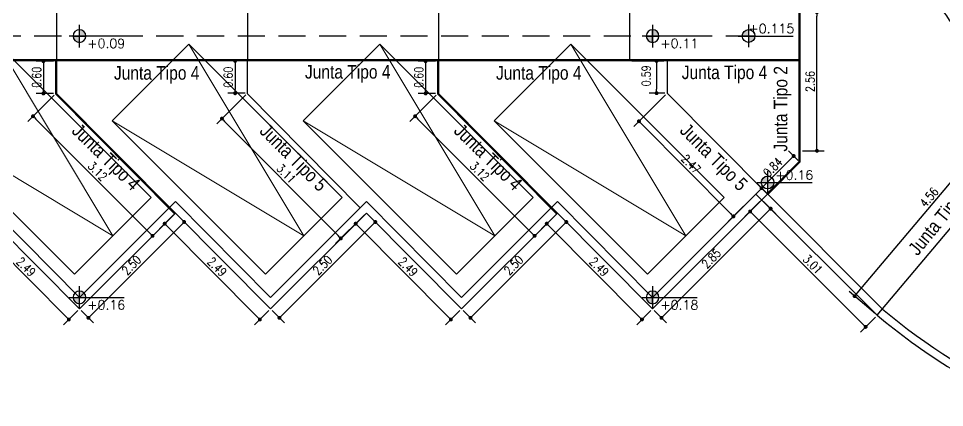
# Model space of a CAD drawing. Header units: millimetres. Extents: x 28448 to 57563, y -116865 to -58388.
# Drawn here: x 28757.34 to 28774.42, y -58468.21 to -58461.04 of the extents above; entities that cross this region are included whole.
import ezdxf

# ---------------------------------------------------------------- set-up
doc = ezdxf.new("R2010")
doc.units = ezdxf.units.MM
doc.header["$PDMODE"] = 35
doc.header["$PDSIZE"] = 0.5
doc.linetypes.add('DASHED', pattern=[0.75, 0.5, -0.25])
doc.layers.get('DEFPOINTS').update_dxf_attribs({"color": 252, "lineweight": 5})
doc.layers.add('-PA-Cotas', color=4, linetype='Continuous')
doc.layers.add('Proyecto de Pavimento', color=4, linetype='Continuous')
doc.layers.add('-VC-Techos', color=251, linetype='Continuous', lineweight=13)
doc.styles.add('Angosta', font='romans.shx', dxfattribs={"width": 0.8})
doc.styles.add('ARIAL', font='ARIALN.TTF')
doc.styles.add('romans', font='romans.shx')
doc.dimstyles.new('JC_1@100', dxfattribs={"dimscale": 0.9, "dimtxt": 0.18, "dimasz": 0.08, "dimexe": 0.15, "dimexo": 0.05, "dimgap": 0.05, "dimtad": 1, "dimzin": 1, "dimdsep": 46, "dimtxsty": 'Angosta', "dimblk1": 'DOT', "dimblk2": 'DOT', "dimsah": 1, "dimcen": 0.09, "dimclrd": 2, "dimclre": 1, "dimclrt": 3, "dimaunit": 1, "dimadec": 3, "dimazin": 0, "dimtfac": 1.8, "dimtmove": 2, "dimatfit": 3, "dimldrblk": 'DOT', "dimfxl": 0.15, "dimtolj": 1, "dimtzin": 0, "dimarcsym": 0})

# ---------------------------------------------------------------- blocks, each defined once
blk = doc.blocks.new('A$C425A0BF6')
at = {"layer": '-VC-Techos', "color": 6, "linetype": 'Continuous'}
for p, q in [((0, 4), (2, 4)), ((0, 0), (0, 4)), ((0, 0), (1, 4)), ((1, 4), (2, 0)), ((2, 4), (2, 0)), ((2, 0), (0, 0))]:
    blk.add_line(p, q, dxfattribs=at)
blk = doc.blocks.new('A$C445B3242')
h = blk.add_hatch(color=256)
h.paths.add_polyline_path([(0.195, 0.389, 0.414214), (0, 0.195), (0.195, 0.195)])
h.paths.add_polyline_path([(0.195, 0, 0.414214), (0.389, 0.195), (0.195, 0.195)])
for p, q in [((0.195, 0.389), (0.195, 0)), ((0.197, 0.544), (0.197, -0.147)), ((-0.123, 0.194), (1.565, 0.194)), ((0, 0.195), (0.389, 0.195))]:
    blk.add_line(p, q)
blk.add_circle((0.195, 0.195), 0.195)
blk = doc.blocks.new('_Dot')
at = {"color": 0, "linetype": 'ByBlock', "lineweight": -2}
blk.add_line((-0.5, 0), (-1, 0), dxfattribs=at)
at = {"color": 0, "linetype": 'ByBlock', "const_width": 0.5}
blk.add_lwpolyline([(-0.25, 0, 1), (0.25, 0, 1)], format="xyb", close=True, dxfattribs=at)
blk = doc.blocks.new('*D384')
at = {"layer": 'DEFPOINTS', "color": 0, "transparency": 16777216}
for p in [(28756.713, -58464.627), (28758.468, -58466.394), (28758.271, -58466.59)]:
    blk.add_point(p, dxfattribs=at)
at = {"layer": 'Proyecto de Pavimento', "color": 1, "lineweight": -2, "transparency": 16777216}
for p, q in [((28756.681, -58464.658), (28756.42, -58464.917)), ((28758.436, -58466.426), (28758.175, -58466.685))]:
    blk.add_line(p, q, dxfattribs=at)
at = {"layer": 'Proyecto de Pavimento', "color": 2, "lineweight": -2, "transparency": 16777216}
blk.add_line((28756.567, -58464.873), (28758.22, -58466.539), dxfattribs=at)
at = {"layer": 'Proyecto de Pavimento', "color": 2, "lineweight": -2, "transparency": 16777216, "xscale": 0.072, "yscale": 0.072, "zscale": 0.072}
for p, rotation in [((28756.516, -58464.822), 134.784570945928), ((28758.271, -58466.59), 314.784570945928)]:
    blk.add_blockref('_Dot', p, dxfattribs=dict(at, rotation=rotation))
at = {"layer": 'Proyecto de Pavimento', "color": 3, "transparency": 16777216, "insert": (28757.483, -58465.617), "char_height": 0.162, "attachment_point": 5, "rotation": 314.7846, "style": 'Angosta'}
blk.add_mtext('\\A1;2.49', dxfattribs=at)
blk = doc.blocks.new('*D385')
at = {"layer": 'DEFPOINTS', "color": 0, "transparency": 16777216}
for p in [(28760.235, -58464.627), (28760.399, -58464.791), (28758.468, -58466.394)]:
    blk.add_point(p, dxfattribs=at)
at = {"layer": 'Proyecto de Pavimento', "color": 1, "lineweight": -2, "transparency": 16777216}
for p, q in [((28760.267, -58464.659), (28760.495, -58464.886)), ((28758.499, -58466.426), (28758.727, -58466.654))]:
    blk.add_line(p, q, dxfattribs=at)
at = {"layer": 'Proyecto de Pavimento', "color": 2, "lineweight": -2, "transparency": 16777216}
blk.add_line((28758.683, -58466.508), (28760.349, -58464.842), dxfattribs=at)
at = {"layer": 'Proyecto de Pavimento', "color": 2, "lineweight": -2, "transparency": 16777216, "xscale": 0.072, "yscale": 0.072, "zscale": 0.072}
for p, rotation in [((28760.399, -58464.791), 45), ((28758.632, -58466.559), 225)]:
    blk.add_blockref('_Dot', p, dxfattribs=dict(at, rotation=rotation))
at = {"layer": 'Proyecto de Pavimento', "color": 3, "transparency": 16777216, "insert": (28759.426, -58465.586), "char_height": 0.162, "attachment_point": 5, "rotation": 45, "style": 'Angosta'}
blk.add_mtext('\\A1;2.50', dxfattribs=at)
blk = doc.blocks.new('*D386')
at = {"layer": 'DEFPOINTS', "color": 0, "transparency": 16777216}
for p in [(28760.235, -58464.627), (28761.99, -58466.394), (28761.793, -58466.59)]:
    blk.add_point(p, dxfattribs=at)
at = {"layer": 'Proyecto de Pavimento', "color": 1, "lineweight": -2, "transparency": 16777216}
for p, q in [((28760.203, -58464.658), (28759.943, -58464.917)), ((28761.958, -58466.426), (28761.697, -58466.685))]:
    blk.add_line(p, q, dxfattribs=at)
at = {"layer": 'Proyecto de Pavimento', "color": 2, "lineweight": -2, "transparency": 16777216}
blk.add_line((28760.089, -58464.873), (28761.742, -58466.539), dxfattribs=at)
at = {"layer": 'Proyecto de Pavimento', "color": 2, "lineweight": -2, "transparency": 16777216, "xscale": 0.072, "yscale": 0.072, "zscale": 0.072}
for p, rotation in [((28760.038, -58464.822), 134.784570945928), ((28761.793, -58466.59), 314.784570945928)]:
    blk.add_blockref('_Dot', p, dxfattribs=dict(at, rotation=rotation))
at = {"layer": 'Proyecto de Pavimento', "color": 3, "transparency": 16777216, "insert": (28761.005, -58465.617), "char_height": 0.162, "attachment_point": 5, "rotation": 314.7846, "style": 'Angosta'}
blk.add_mtext('\\A1;2.49', dxfattribs=at)
blk = doc.blocks.new('*D387')
at = {"layer": 'DEFPOINTS', "color": 0, "transparency": 16777216}
for p in [(28763.758, -58464.627), (28763.922, -58464.791), (28761.99, -58466.394)]:
    blk.add_point(p, dxfattribs=at)
at = {"layer": 'Proyecto de Pavimento', "color": 1, "lineweight": -2, "transparency": 16777216}
for p, q in [((28763.789, -58464.659), (28764.017, -58464.886)), ((28762.022, -58466.426), (28762.249, -58466.654))]:
    blk.add_line(p, q, dxfattribs=at)
at = {"layer": 'Proyecto de Pavimento', "color": 2, "lineweight": -2, "transparency": 16777216}
blk.add_line((28762.205, -58466.508), (28763.871, -58464.842), dxfattribs=at)
at = {"layer": 'Proyecto de Pavimento', "color": 2, "lineweight": -2, "transparency": 16777216, "xscale": 0.072, "yscale": 0.072, "zscale": 0.072}
for p, rotation in [((28763.922, -58464.791), 45), ((28762.154, -58466.559), 225)]:
    blk.add_blockref('_Dot', p, dxfattribs=dict(at, rotation=rotation))
at = {"layer": 'Proyecto de Pavimento', "color": 3, "transparency": 16777216, "insert": (28762.949, -58465.586), "char_height": 0.162, "attachment_point": 5, "rotation": 45, "style": 'Angosta'}
blk.add_mtext('\\A1;2.50', dxfattribs=at)
blk = doc.blocks.new('*D388')
at = {"layer": 'DEFPOINTS', "color": 0, "transparency": 16777216}
for p in [(28763.758, -58464.627), (28765.512, -58466.394), (28765.315, -58466.59)]:
    blk.add_point(p, dxfattribs=at)
at = {"layer": 'Proyecto de Pavimento', "color": 1, "lineweight": -2, "transparency": 16777216}
for p, q in [((28763.726, -58464.658), (28763.465, -58464.917)), ((28765.48, -58466.426), (28765.219, -58466.685))]:
    blk.add_line(p, q, dxfattribs=at)
at = {"layer": 'Proyecto de Pavimento', "color": 2, "lineweight": -2, "transparency": 16777216}
blk.add_line((28763.611, -58464.873), (28765.265, -58466.539), dxfattribs=at)
at = {"layer": 'Proyecto de Pavimento', "color": 2, "lineweight": -2, "transparency": 16777216, "xscale": 0.072, "yscale": 0.072, "zscale": 0.072}
for p, rotation in [((28763.561, -58464.822), 134.784570945928), ((28765.315, -58466.59), 314.784570945928)]:
    blk.add_blockref('_Dot', p, dxfattribs=dict(at, rotation=rotation))
at = {"layer": 'Proyecto de Pavimento', "color": 3, "transparency": 16777216, "insert": (28764.527, -58465.617), "char_height": 0.162, "attachment_point": 5, "rotation": 314.7846, "style": 'Angosta'}
blk.add_mtext('\\A1;2.49', dxfattribs=at)
blk = doc.blocks.new('*D389')
at = {"layer": 'DEFPOINTS', "color": 0, "transparency": 16777216}
for p in [(28767.28, -58464.627), (28767.444, -58464.791), (28765.512, -58466.394)]:
    blk.add_point(p, dxfattribs=at)
at = {"layer": 'Proyecto de Pavimento', "color": 1, "lineweight": -2, "transparency": 16777216}
for p, q in [((28767.312, -58464.659), (28767.54, -58464.886)), ((28765.544, -58466.426), (28765.772, -58466.654))]:
    blk.add_line(p, q, dxfattribs=at)
at = {"layer": 'Proyecto de Pavimento', "color": 2, "lineweight": -2, "transparency": 16777216}
blk.add_line((28765.727, -58466.508), (28767.393, -58464.842), dxfattribs=at)
at = {"layer": 'Proyecto de Pavimento', "color": 2, "lineweight": -2, "transparency": 16777216, "xscale": 0.072, "yscale": 0.072, "zscale": 0.072}
for p, rotation in [((28767.444, -58464.791), 45), ((28765.676, -58466.559), 225)]:
    blk.add_blockref('_Dot', p, dxfattribs=dict(at, rotation=rotation))
at = {"layer": 'Proyecto de Pavimento', "color": 3, "transparency": 16777216, "insert": (28766.471, -58465.586), "char_height": 0.162, "attachment_point": 5, "rotation": 45, "style": 'Angosta'}
blk.add_mtext('\\A1;2.50', dxfattribs=at)
blk = doc.blocks.new('*D390')
at = {"layer": 'DEFPOINTS', "color": 0, "transparency": 16777216}
for p in [(28767.28, -58464.627), (28769.034, -58466.394), (28768.838, -58466.59)]:
    blk.add_point(p, dxfattribs=at)
at = {"layer": 'Proyecto de Pavimento', "color": 1, "lineweight": -2, "transparency": 16777216}
for p, q in [((28767.248, -58464.658), (28766.987, -58464.917)), ((28769.003, -58466.426), (28768.742, -58466.685))]:
    blk.add_line(p, q, dxfattribs=at)
at = {"layer": 'Proyecto de Pavimento', "color": 2, "lineweight": -2, "transparency": 16777216}
blk.add_line((28767.134, -58464.873), (28768.787, -58466.539), dxfattribs=at)
at = {"layer": 'Proyecto de Pavimento', "color": 2, "lineweight": -2, "transparency": 16777216, "xscale": 0.072, "yscale": 0.072, "zscale": 0.072}
for p, rotation in [((28767.083, -58464.822), 134.784570945928), ((28768.838, -58466.59), 314.784570945928)]:
    blk.add_blockref('_Dot', p, dxfattribs=dict(at, rotation=rotation))
at = {"layer": 'Proyecto de Pavimento', "color": 3, "transparency": 16777216, "insert": (28768.05, -58465.617), "char_height": 0.162, "attachment_point": 5, "rotation": 314.7846, "style": 'Angosta'}
blk.add_mtext('\\A1;2.49', dxfattribs=at)
blk = doc.blocks.new('*D391')
at = {"layer": 'DEFPOINTS', "color": 0, "transparency": 16777216}
for p in [(28771.047, -58464.382), (28771.211, -58464.546), (28769.034, -58466.394)]:
    blk.add_point(p, dxfattribs=at)
at = {"layer": 'Proyecto de Pavimento', "color": 1, "lineweight": -2, "transparency": 16777216}
for p, q in [((28771.079, -58464.414), (28771.306, -58464.642)), ((28769.066, -58466.426), (28769.294, -58466.654))]:
    blk.add_line(p, q, dxfattribs=at)
at = {"layer": 'Proyecto de Pavimento', "color": 2, "lineweight": -2, "transparency": 16777216}
blk.add_line((28769.249, -58466.508), (28771.16, -58464.597), dxfattribs=at)
at = {"layer": 'Proyecto de Pavimento', "color": 2, "lineweight": -2, "transparency": 16777216, "xscale": 0.072, "yscale": 0.072, "zscale": 0.072}
for p, rotation in [((28771.211, -58464.546), 44.99708756327841), ((28769.199, -58466.559), 224.9970875632784)]:
    blk.add_blockref('_Dot', p, dxfattribs=dict(at, rotation=rotation))
at = {"layer": 'Proyecto de Pavimento', "color": 3, "transparency": 16777216, "insert": (28770.116, -58465.463), "char_height": 0.162, "attachment_point": 5, "rotation": 44.9971, "style": 'Angosta'}
blk.add_mtext('\\A1;2.85', dxfattribs=at)
blk = doc.blocks.new('*D402')
at = {"layer": 'DEFPOINTS', "color": 0, "transparency": 16777216}
for p in [(28758.032, -58461.825), (28757.804, -58462.421), (28758.032, -58462.421)]:
    blk.add_point(p, dxfattribs=at)
at = {"layer": 'Proyecto de Pavimento', "color": 1, "lineweight": -2, "transparency": 16777216}
for p, q in [((28757.987, -58461.825), (28757.669, -58461.825)), ((28757.987, -58462.421), (28757.669, -58462.421))]:
    blk.add_line(p, q, dxfattribs=at)
at = {"layer": 'Proyecto de Pavimento', "color": 2, "lineweight": -2, "transparency": 16777216}
blk.add_line((28757.804, -58461.897), (28757.804, -58462.349), dxfattribs=at)
at = {"layer": 'Proyecto de Pavimento', "color": 2, "lineweight": -2, "transparency": 16777216, "xscale": 0.072, "yscale": 0.072, "zscale": 0.072}
for p, rotation in [((28757.804, -58461.825), 90), ((28757.804, -58462.421), 270)]:
    blk.add_blockref('_Dot', p, dxfattribs=dict(at, rotation=rotation))
at = {"layer": 'Proyecto de Pavimento', "color": 3, "transparency": 16777216, "insert": (28757.678, -58462.123), "char_height": 0.162, "attachment_point": 5, "rotation": 90, "style": 'Angosta'}
blk.add_mtext('\\A1;0.60', dxfattribs=at)
blk = doc.blocks.new('*D403')
at = {"layer": 'DEFPOINTS', "color": 0, "transparency": 16777216}
for p in [(28761.565, -58461.821), (28761.337, -58462.417), (28761.565, -58462.417)]:
    blk.add_point(p, dxfattribs=at)
at = {"layer": 'Proyecto de Pavimento', "color": 1, "lineweight": -2, "transparency": 16777216}
for p, q in [((28761.52, -58461.821), (28761.202, -58461.821)), ((28761.52, -58462.417), (28761.202, -58462.417))]:
    blk.add_line(p, q, dxfattribs=at)
at = {"layer": 'Proyecto de Pavimento', "color": 2, "lineweight": -2, "transparency": 16777216}
blk.add_line((28761.337, -58461.893), (28761.337, -58462.345), dxfattribs=at)
at = {"layer": 'Proyecto de Pavimento', "color": 2, "lineweight": -2, "transparency": 16777216, "xscale": 0.072, "yscale": 0.072, "zscale": 0.072}
for p, rotation in [((28761.337, -58461.821), 90), ((28761.337, -58462.417), 270)]:
    blk.add_blockref('_Dot', p, dxfattribs=dict(at, rotation=rotation))
at = {"layer": 'Proyecto de Pavimento', "color": 3, "transparency": 16777216, "insert": (28761.211, -58462.119), "char_height": 0.162, "attachment_point": 5, "rotation": 90, "style": 'Angosta'}
blk.add_mtext('\\A1;0.60', dxfattribs=at)
blk = doc.blocks.new('*D404')
at = {"layer": 'DEFPOINTS', "color": 0, "transparency": 16777216}
for p in [(28765.077, -58461.825), (28764.849, -58462.421), (28765.077, -58462.421)]:
    blk.add_point(p, dxfattribs=at)
at = {"layer": 'Proyecto de Pavimento', "color": 1, "lineweight": -2, "transparency": 16777216}
for p, q in [((28765.032, -58461.825), (28764.714, -58461.825)), ((28765.032, -58462.421), (28764.714, -58462.421))]:
    blk.add_line(p, q, dxfattribs=at)
at = {"layer": 'Proyecto de Pavimento', "color": 2, "lineweight": -2, "transparency": 16777216}
blk.add_line((28764.849, -58461.897), (28764.849, -58462.349), dxfattribs=at)
at = {"layer": 'Proyecto de Pavimento', "color": 2, "lineweight": -2, "transparency": 16777216, "xscale": 0.072, "yscale": 0.072, "zscale": 0.072}
for p, rotation in [((28764.849, -58461.825), 90), ((28764.849, -58462.421), 270)]:
    blk.add_blockref('_Dot', p, dxfattribs=dict(at, rotation=rotation))
at = {"layer": 'Proyecto de Pavimento', "color": 3, "transparency": 16777216, "insert": (28764.723, -58462.123), "char_height": 0.162, "attachment_point": 5, "rotation": 90, "style": 'Angosta'}
blk.add_mtext('\\A1;0.60', dxfattribs=at)
blk = doc.blocks.new('*D405')
at = {"layer": 'DEFPOINTS', "color": 0, "transparency": 16777216}
for p in [(28768.609, -58461.821), (28769.108, -58462.415), (28769.305, -58462.415)]:
    blk.add_point(p, dxfattribs=at)
at = {"layer": 'Proyecto de Pavimento', "color": 1, "lineweight": -2, "transparency": 16777216}
for p, q in [((28768.654, -58461.821), (28769.243, -58461.821)), ((28769.26, -58462.415), (28768.973, -58462.415))]:
    blk.add_line(p, q, dxfattribs=at)
at = {"layer": 'Proyecto de Pavimento', "color": 2, "lineweight": -2, "transparency": 16777216}
blk.add_line((28769.108, -58461.893), (28769.108, -58462.343), dxfattribs=at)
at = {"layer": 'Proyecto de Pavimento', "color": 2, "lineweight": -2, "transparency": 16777216, "xscale": 0.072, "yscale": 0.072, "zscale": 0.072}
for p, rotation in [((28769.108, -58461.821), 90), ((28769.108, -58462.415), 270)]:
    blk.add_blockref('_Dot', p, dxfattribs=dict(at, rotation=rotation))
at = {"layer": 'Proyecto de Pavimento', "color": 3, "transparency": 16777216, "insert": (28768.916, -58462.097), "char_height": 0.162, "attachment_point": 5, "rotation": 90, "style": 'Angosta'}
blk.add_mtext('\\A1;0.59', dxfattribs=at)
blk = doc.blocks.new('*D415')
at = {"layer": 'DEFPOINTS', "color": 0, "transparency": 16777216}
for p in [(28758.032, -58462.421), (28760.235, -58464.627), (28759.815, -58465.047)]:
    blk.add_point(p, dxfattribs=at)
at = {"layer": 'Proyecto de Pavimento', "color": 1, "lineweight": -2, "transparency": 16777216}
for p, q in [((28758, -58462.453), (28757.516, -58462.937)), ((28760.203, -58464.658), (28759.719, -58465.142))]:
    blk.add_line(p, q, dxfattribs=at)
at = {"layer": 'Proyecto de Pavimento', "color": 2, "lineweight": -2, "transparency": 16777216}
blk.add_line((28757.662, -58462.892), (28759.764, -58464.996), dxfattribs=at)
at = {"layer": 'Proyecto de Pavimento', "color": 2, "lineweight": -2, "transparency": 16777216, "xscale": 0.072, "yscale": 0.072, "zscale": 0.072}
for p, rotation in [((28757.611, -58462.841), 134.9683672468974), ((28759.815, -58465.047), 314.9683672468975)]:
    blk.add_blockref('_Dot', p, dxfattribs=dict(at, rotation=rotation))
at = {"layer": 'Proyecto de Pavimento', "color": 3, "transparency": 16777216, "insert": (28758.802, -58463.855), "char_height": 0.162, "attachment_point": 5, "rotation": 314.9684, "style": 'Angosta'}
blk.add_mtext('\\A1;3.12', dxfattribs=at)
blk = doc.blocks.new('*D416')
at = {"layer": 'DEFPOINTS', "color": 0, "transparency": 16777216}
for p in [(28761.565, -58462.417), (28763.758, -58464.627), (28763.287, -58465.094)]:
    blk.add_point(p, dxfattribs=at)
at = {"layer": 'Proyecto de Pavimento', "color": 1, "lineweight": -2, "transparency": 16777216}
for p, q in [((28761.533, -58462.449), (28760.998, -58462.979)), ((28763.726, -58464.658), (28763.191, -58465.189))]:
    blk.add_line(p, q, dxfattribs=at)
at = {"layer": 'Proyecto de Pavimento', "color": 2, "lineweight": -2, "transparency": 16777216}
blk.add_line((28761.144, -58462.935), (28763.236, -58465.043), dxfattribs=at)
at = {"layer": 'Proyecto de Pavimento', "color": 2, "lineweight": -2, "transparency": 16777216, "xscale": 0.072, "yscale": 0.072, "zscale": 0.072}
for p, rotation in [((28761.094, -58462.884), 134.7845709458947), ((28763.287, -58465.094), 314.7845709458947)]:
    blk.add_blockref('_Dot', p, dxfattribs=dict(at, rotation=rotation))
at = {"layer": 'Proyecto de Pavimento', "color": 3, "transparency": 16777216, "insert": (28762.28, -58463.9), "char_height": 0.162, "attachment_point": 5, "rotation": 314.7846, "style": 'Angosta'}
blk.add_mtext('\\A1;3.11', dxfattribs=at)
blk = doc.blocks.new('*D417')
at = {"layer": 'DEFPOINTS', "color": 0, "transparency": 16777216}
for p in [(28765.077, -58462.421), (28767.28, -58464.627), (28766.859, -58465.047)]:
    blk.add_point(p, dxfattribs=at)
at = {"layer": 'Proyecto de Pavimento', "color": 1, "lineweight": -2, "transparency": 16777216}
for p, q in [((28765.045, -58462.453), (28764.561, -58462.937)), ((28767.248, -58464.658), (28766.764, -58465.142))]:
    blk.add_line(p, q, dxfattribs=at)
at = {"layer": 'Proyecto de Pavimento', "color": 2, "lineweight": -2, "transparency": 16777216}
blk.add_line((28764.707, -58462.892), (28766.808, -58464.996), dxfattribs=at)
at = {"layer": 'Proyecto de Pavimento', "color": 2, "lineweight": -2, "transparency": 16777216, "xscale": 0.072, "yscale": 0.072, "zscale": 0.072}
for p, rotation in [((28764.656, -58462.841), 134.968367248222), ((28766.859, -58465.047), 314.968367248222)]:
    blk.add_blockref('_Dot', p, dxfattribs=dict(at, rotation=rotation))
at = {"layer": 'Proyecto de Pavimento', "color": 3, "transparency": 16777216, "insert": (28765.847, -58463.855), "char_height": 0.162, "attachment_point": 5, "rotation": 314.9684, "style": 'Angosta'}
blk.add_mtext('\\A1;3.12', dxfattribs=at)
blk = doc.blocks.new('*D418')
at = {"layer": 'DEFPOINTS', "color": 0, "transparency": 16777216}
for p in [(28769.305, -58462.415), (28771.047, -58464.17), (28770.525, -58464.688)]:
    blk.add_point(p, dxfattribs=at)
at = {"layer": 'Proyecto de Pavimento', "color": 1, "lineweight": -2, "transparency": 16777216}
for p, q in [((28769.273, -58462.447), (28768.688, -58463.028)), ((28771.015, -58464.202), (28770.429, -58464.783))]:
    blk.add_line(p, q, dxfattribs=at)
at = {"layer": 'Proyecto de Pavimento', "color": 2, "lineweight": -2, "transparency": 16777216}
blk.add_line((28768.834, -58462.984), (28770.474, -58464.637), dxfattribs=at)
at = {"layer": 'Proyecto de Pavimento', "color": 2, "lineweight": -2, "transparency": 16777216, "xscale": 0.072, "yscale": 0.072, "zscale": 0.072}
for p, rotation in [((28768.783, -58462.933), 134.7715022932162), ((28770.525, -58464.688), 314.7715022932162)]:
    blk.add_blockref('_Dot', p, dxfattribs=dict(at, rotation=rotation))
at = {"layer": 'Proyecto de Pavimento', "color": 3, "transparency": 16777216, "insert": (28769.744, -58463.722), "char_height": 0.162, "attachment_point": 5, "rotation": 314.7715, "style": 'Angosta'}
blk.add_mtext('\\A1;2.47', dxfattribs=at)
blk = doc.blocks.new('*D426')
at = {"layer": 'DEFPOINTS', "color": 0, "transparency": 16777216}
for p in [(28771.636, -58463.575), (28771.751, -58463.69, 0.002), (28771.159, -58464.283, 0.002)]:
    blk.add_point(p, dxfattribs=at)
at = {"layer": 'Proyecto de Pavimento', "color": 1, "lineweight": -2, "transparency": 16777216}
for p, q in [((28771.719, -58463.659), (28771.54, -58463.479)), ((28771.127, -58464.251), (28770.948, -58464.072))]:
    blk.add_line(p, q, dxfattribs=at)
at = {"layer": 'Proyecto de Pavimento', "color": 2, "lineweight": -2, "transparency": 16777216}
blk.add_line((28771.094, -58464.116), (28771.585, -58463.626), dxfattribs=at)
at = {"layer": 'Proyecto de Pavimento', "color": 2, "lineweight": -2, "transparency": 16777216, "xscale": 0.072, "yscale": 0.072, "zscale": 0.072}
for p, rotation in [((28771.636, -58463.575), 45), ((28771.044, -58464.167), 225)]:
    blk.add_blockref('_Dot', p, dxfattribs=dict(at, rotation=rotation))
at = {"layer": 'Proyecto de Pavimento', "color": 3, "transparency": 16777216, "insert": (28771.251, -58463.782), "char_height": 0.162, "attachment_point": 5, "rotation": 45, "style": 'Angosta'}
blk.add_mtext('\\A1;0.84', dxfattribs=at)
blk = doc.blocks.new('*D427')
at = {"layer": 'DEFPOINTS', "color": 0, "transparency": 16777216}
for p in [(28771.751, -58460.923), (28772.065, -58460.923), (28771.751, -58463.478, 0.002)]:
    blk.add_point(p, dxfattribs=at)
at = {"layer": 'Proyecto de Pavimento', "color": 1, "lineweight": -2, "transparency": 16777216}
for p, q in [((28771.796, -58460.923), (28772.2, -58460.923)), ((28771.796, -58463.478), (28772.2, -58463.478))]:
    blk.add_line(p, q, dxfattribs=at)
at = {"layer": 'Proyecto de Pavimento', "color": 2, "lineweight": -2, "transparency": 16777216}
blk.add_line((28772.065, -58463.406), (28772.065, -58460.995), dxfattribs=at)
at = {"layer": 'Proyecto de Pavimento', "color": 2, "lineweight": -2, "transparency": 16777216, "xscale": 0.072, "yscale": 0.072, "zscale": 0.072}
for p, rotation in [((28772.065, -58460.923), 90), ((28772.065, -58463.478), 270)]:
    blk.add_blockref('_Dot', p, dxfattribs=dict(at, rotation=rotation))
at = {"layer": 'Proyecto de Pavimento', "color": 3, "transparency": 16777216, "insert": (28771.939, -58462.201), "char_height": 0.162, "attachment_point": 5, "rotation": 90, "style": 'Angosta'}
blk.add_mtext('\\A1;2.56', dxfattribs=at)
blk = doc.blocks.new('*D479')
at = {"layer": 'DEFPOINTS', "color": 0, "transparency": 16777216}
for p in [(28771.047, -58464.382), (28773.177, -58466.512), (28772.963, -58466.726)]:
    blk.add_point(p, dxfattribs=at)
at = {"layer": 'Proyecto de Pavimento', "color": 1, "lineweight": -2, "transparency": 16777216}
for p, q in [((28771.015, -58464.414), (28770.737, -58464.692)), ((28773.145, -58466.544), (28772.867, -58466.822))]:
    blk.add_line(p, q, dxfattribs=at)
at = {"layer": 'Proyecto de Pavimento', "color": 2, "lineweight": -2, "transparency": 16777216}
blk.add_line((28770.883, -58464.648), (28772.912, -58466.675), dxfattribs=at)
at = {"layer": 'Proyecto de Pavimento', "color": 2, "lineweight": -2, "transparency": 16777216, "xscale": 0.072, "yscale": 0.072, "zscale": 0.072}
for p, rotation in [((28770.833, -58464.597), 135.0117132237977), ((28772.963, -58466.726), 315.0117132237977)]:
    blk.add_blockref('_Dot', p, dxfattribs=dict(at, rotation=rotation))
at = {"layer": 'Proyecto de Pavimento', "color": 3, "transparency": 16777216, "insert": (28771.987, -58465.572), "char_height": 0.162, "attachment_point": 5, "rotation": 315.0117, "style": 'Angosta'}
blk.add_mtext('\\A1;3.01', dxfattribs=at)
blk = doc.blocks.new('*D485')
at = {"layer": 'DEFPOINTS', "color": 0, "transparency": 16777216}
for p in [(28775.695, -58462.675), (28776.112, -58463.027), (28773.176, -58466.511)]:
    blk.add_point(p, dxfattribs=at)
at = {"layer": 'Proyecto de Pavimento', "color": 1, "lineweight": -2, "transparency": 16777216}
for p, q in [((28776.078, -58462.998), (28775.592, -58462.588)), ((28773.142, -58466.482), (28772.656, -58466.073))]:
    blk.add_line(p, q, dxfattribs=at)
at = {"layer": 'Proyecto de Pavimento', "color": 2, "lineweight": -2, "transparency": 16777216}
blk.add_line((28772.806, -58466.105), (28775.649, -58462.73), dxfattribs=at)
at = {"layer": 'Proyecto de Pavimento', "color": 2, "lineweight": -2, "transparency": 16777216, "xscale": 0.072, "yscale": 0.072, "zscale": 0.072}
for p, rotation in [((28775.695, -58462.675), 49.88533198428922), ((28772.76, -58466.16), 229.8853319842892)]:
    blk.add_blockref('_Dot', p, dxfattribs=dict(at, rotation=rotation))
at = {"layer": 'Proyecto de Pavimento', "color": 3, "transparency": 16777216, "insert": (28774.131, -58464.336), "char_height": 0.162, "attachment_point": 5, "rotation": 49.8853, "style": 'Angosta'}
blk.add_mtext('\\A1;4.56', dxfattribs=at)

msp = doc.modelspace()

# ---------------------------------------------------------------- linework, layer by layer
at = {"layer": 'Proyecto de Pavimento', "color": 6}
for p, q in [((28760.2213, -58464.6408), (28758.0322, -58462.4352)), ((28760.2355, -58464.6267), (28758.0522, -58462.4269)), ((28767.266, -58464.6408), (28765.0699, -58462.4282)), ((28767.2801, -58464.6267), (28765.0899, -58462.42))]:
    msp.add_line(p, q, dxfattribs=at)
at = {"layer": 'Proyecto de Pavimento', "color": 7}
for p, q in [((28763.645, -58464.5273), (28761.5576, -58462.4241)), ((28771.1528, -58464.2763), (28769.3053, -58462.4149))]:
    msp.add_line(p, q, dxfattribs=at)
at = {"layer": 'Proyecto de Pavimento', "color": 5}
for p, q in [((28771.7312, -58463.6821, 0.0016), (28771.1453, -58464.268, 0.0016)), ((28771.7512, -58463.6904, 0.0016), (28771.159, -58464.2826, 0.0016))]:
    msp.add_line(p, q, dxfattribs=at)
at = {"layer": 'Proyecto de Pavimento'}
for p, q in [((28771.0468, -58464.1702), (28769.035, -58466.1819)), ((28758.4681, -58466.1819), (28756.7136, -58464.4142)), ((28760.2359, -58464.4142), (28758.4681, -58466.1819)), ((28761.9904, -58466.1819), (28760.2359, -58464.4142)), ((28763.7582, -58464.4142), (28761.9904, -58466.1819)), ((28765.5127, -58466.1819), (28763.7582, -58464.4142)), ((28767.2805, -58464.4142), (28765.5127, -58466.1819)), ((28769.035, -58466.1819), (28767.2805, -58464.4142)), ((28771.1528, -58464.2763), (28769.0346, -58466.3945)), ((28758.4677, -58466.3945), (28756.7132, -58464.6267)), ((28760.2355, -58464.6267), (28758.4677, -58466.3945)), ((28761.99, -58466.3945), (28760.2355, -58464.6267)), ((28763.7578, -58464.6267), (28761.99, -58466.3945)), ((28765.5123, -58466.3945), (28763.7578, -58464.6267)), ((28767.2801, -58464.6267), (28765.5123, -58466.3945)), ((28769.0346, -58466.3945), (28767.2801, -58464.6267))]:
    msp.add_line(p, q, dxfattribs=at)
at = {"layer": 'Proyecto de Pavimento', "color": 3}
for points in [[(28758.0423, -58457.991), (28758.0422, -58461.801)], [(28761.5646, -58457.991), (28761.5645, -58461.801)], [(28765.0869, -58457.991), (28765.0868, -58461.801)], [(28768.6092, -58457.991), (28768.6091, -58461.821)], [(28773.1763, -58466.5111), (28776.1185, -58463.0189)]]:
    msp.add_lwpolyline(points, dxfattribs=at)
at = {"layer": 'Proyecto de Pavimento', "color": 5}
for points in [[(28771.7314, -58458.011), (28771.7312, -58463.6821)], [(28771.7514, -58458.011), (28771.7512, -58463.6904)]]:
    msp.add_lwpolyline(points, dxfattribs=at)
at = {"layer": 'Proyecto de Pavimento', "linetype": 'DASHED'}
msp.add_lwpolyline([(28770.8845, -58461.3612), (28715.0865, -58461.3612)], dxfattribs=at)
at = {"layer": 'Proyecto de Pavimento', "color": 6}
for points in [[(28771.7313, -58461.801), (28715.1631, -58461.801)], [(28771.7313, -58461.821), (28715.183, -58461.821)], [(28758.0322, -58462.4352), (28758.0322, -58461.821)], [(28758.0522, -58462.4269), (28758.0522, -58461.821)], [(28765.0699, -58461.801), (28765.0699, -58462.4282)], [(28765.0899, -58461.801), (28765.0899, -58462.42)]]:
    msp.add_lwpolyline(points, dxfattribs=at)
at = {"layer": 'Proyecto de Pavimento'}
for points in [[(28758.0322, -58461.821), (28758.0522, -58461.821)], [(28773.2729, -58466.3964), (28771.0467, -58464.1703)], [(28773.1772, -58466.5119), (28770.9407, -58464.2763)]]:
    msp.add_lwpolyline(points, dxfattribs=at)
at = {"layer": 'Proyecto de Pavimento', "color": 7}
for points in [[(28761.5576, -58461.821), (28761.5576, -58462.4241)], [(28769.3053, -58461.821), (28769.3053, -58462.4149)]]:
    msp.add_lwpolyline(points, dxfattribs=at)
at = {"layer": 'Proyecto de Pavimento'}
msp.add_lwpolyline([(28773.2729, -58466.3964, 0.0680661), (28775.9408, -58468.0749, 0.0680661)], format="xyb", dxfattribs=at)
at = {"layer": 'Proyecto de Pavimento', "color": 6}
msp.add_arc((28768.7153, -58465.0572), 7.0363, 30.05698, 36.05291, dxfattribs=at)
at = {"layer": 'Proyecto de Pavimento'}
msp.add_arc((28780.743, -58457.4822, -499.7917), 11.7804, 230.04103, 245.6229, dxfattribs=at)

# ---------------------------------------------------------------- block references
at = {"layer": '-VC-Techos', "color": 6, "linetype": 'Continuous', "rotation": 225.0000000000001}
for p in [(28756.9616, -58461.511, -499.7933), (28760.484, -58461.511, -499.7933), (28764.0063, -58461.511, -499.7933), (28767.5286, -58461.511, -499.7933)]:
    msp.add_blockref('A$C425A0BF6', p, dxfattribs=at)
at = {"layer": 'Proyecto de Pavimento', "xscale": -0.6000000000931323, "yscale": 0.6000000000931323, "zscale": 0.6000000000931323, "rotation": 180}
for p in [(28758.351, -58461.2445, -499.7933), (28768.9179, -58461.2445, -499.7933), (28758.3512, -58466.0652, -499.7933), (28768.9181, -58466.0652, -499.7933)]:
    msp.add_blockref('A$C445B3242', p, dxfattribs=at)
at = {"layer": 'Proyecto de Pavimento', "xscale": 0.6000000000931323, "yscale": 0.6000000000931323, "zscale": 0.6000000000931323}
for p in [(28770.6874, -58461.4779, -499.7917), (28771.037, -58464.18, -499.7917)]:
    msp.add_blockref('A$C445B3242', p, dxfattribs=at)

# ---------------------------------------------------------------- texts
at = {"layer": '-PA-Cotas', "linetype": 'Continuous', "char_height": 0.17, "width": 12.695578, "style": 'romans'}
for s, insert, attachment_point, rotation in [('+0.115', (28771.647, -58461.1379, -499.7917), 3, 0.13103), ('+0.09', (28759.3106, -58461.5845, -499.7933), 9, 359.86897), ('+0.11', (28769.8775, -58461.5845, -499.7933), 9, 359.86897), ('+0.16', (28771.9966, -58463.84, -499.7917), 3, 0.13103), ('+0.16', (28759.3108, -58466.4053, -499.7933), 9, 359.86897), ('+0.18', (28769.8777, -58466.4053, -499.7933), 9, 359.86897)]:
    msp.add_mtext(s, dxfattribs=dict(at, insert=insert, attachment_point=attachment_point, rotation=rotation))
at = {"layer": 'Proyecto de Pavimento', "color": 0, "style": 'ARIAL'}
for p in [(28759.1032, -58462.1664), (28762.6255, -58462.1464), (28766.1478, -58462.1664), (28769.5722, -58462.156)]:
    msp.add_text('Junta Tipo 4', height=0.25, dxfattribs=at).set_placement(p)
for s, rotation, p in [('Junta Tipo 2', 90, (28771.519, -58463.492)), ('Junta Tipo 4', 315.68466, (28758.3082, -58463.1313)), ('Junta Tipo 5', 315.03401, (28761.7723, -58463.1339)), ('Junta Tipo 4', 315.68466, (28765.3528, -58463.1313)), ('Junta Tipo 5', 315.03401, (28769.52, -58463.1247)), ('Junta Tipo 2', 50.85973, (28773.922, -58465.4287))]:
    msp.add_text(s, height=0.25, rotation=rotation, dxfattribs=at).set_placement(p)

# ---------------------------------------------------------------- dimensions: what is measured, and where the dimension line sits
at = {"layer": 'Proyecto de Pavimento'}
for base, p1, p2, angle, picture, middle in [((28772.0652, -58460.9229), (28771.7512, -58463.4782, 0.0016), (28771.7513, -58460.9229), 90, '*D427', (28771.9392, -58462.2006)), ((28757.8044, -58462.4212), (28758.0322, -58461.8251), (28758.0322, -58462.4212), 270, '*D402', (28757.6784, -58462.1231)), ((28761.3368, -58462.417), (28761.5645, -58461.821), (28761.5645, -58462.417), 270, '*D403', (28761.2108, -58462.119)), ((28764.8491, -58462.4212), (28765.0768, -58461.8251), (28765.0768, -58462.4212), 270, '*D404', (28764.7231, -58462.1231))]:
    dim = msp.add_linear_dim(base=base, p1=p1, p2=p2, angle=angle, dimstyle='JC_1@100', dxfattribs=at)
    dim.commit()
    dim.dimension.update_dxf_attribs({"geometry": picture, "text_midpoint": middle})
dim = msp.add_linear_dim(base=(28769.1075, -58462.4149), p1=(28768.6091, -58461.821), p2=(28769.3053, -58462.4149), angle=270, dimstyle='JC_1@100', dxfattribs=at)
dim.commit()
dim.dimension.update_dxf_attribs({"geometry": '*D405', "text_midpoint": (28768.9162, -58462.0975), "dimtype": 160})
for p1, p2, distance, picture, middle in [((28758.0322, -58462.4212), (28760.2353, -58464.6267), -0.5947, '*D415', (28758.8021, -58463.8552)), ((28761.5645, -58462.417), (28763.7576, -58464.6267), -0.6634, '*D416', (28762.2796, -58463.9004)), ((28765.0768, -58462.4212), (28767.2799, -58464.6267), -0.5947, '*D417', (28765.8467, -58463.8552)), ((28769.3053, -58462.4149), (28771.0467, -58464.1703), -0.7351, '*D418', (28769.7436, -58463.7216)), ((28773.1763, -58466.5111), (28776.1121, -58463.0266), 0.545, '*D485', (28774.1311, -58464.3365)), ((28771.159, -58464.2826, 0.0016), (28771.7512, -58463.6904, 0.0016), 0.1633, '*D426', (28771.2506, -58463.7819)), ((28769.0345, -58466.3945), (28771.0468, -58464.3824), -0.232, '*D391', (28770.1156, -58465.4634)), ((28771.0468, -58464.3824), (28773.1772, -58466.5119), -0.3031, '*D479', (28771.9868, -58465.5724)), ((28756.713, -58464.6267), (28758.4675, -58466.3945), -0.2774, '*D384', (28757.4828, -58465.6172)), ((28758.4675, -58466.3945), (28760.2353, -58464.6267), -0.2322, '*D385', (28759.4265, -58465.5856)), ((28760.2353, -58464.6267), (28761.9898, -58466.3945), -0.2774, '*D386', (28761.0051, -58465.6172)), ((28761.9898, -58466.3945), (28763.7576, -58464.6267), -0.2322, '*D387', (28762.9488, -58465.5856)), ((28763.7576, -58464.6267), (28765.5121, -58466.3945), -0.2774, '*D388', (28764.5274, -58465.6172)), ((28765.5121, -58466.3945), (28767.2799, -58464.6267), -0.2322, '*D389', (28766.4711, -58465.5856)), ((28767.2799, -58464.6267), (28769.0345, -58466.3945), -0.2774, '*D390', (28768.0498, -58465.6172))]:
    dim = msp.add_aligned_dim(p1=p1, p2=p2, distance=distance, dimstyle='JC_1@100', dxfattribs=at)
    dim.commit()
    dim.dimension.update_dxf_attribs({"geometry": picture, "text_midpoint": middle})

doc.saveas('drawing.dxf')
